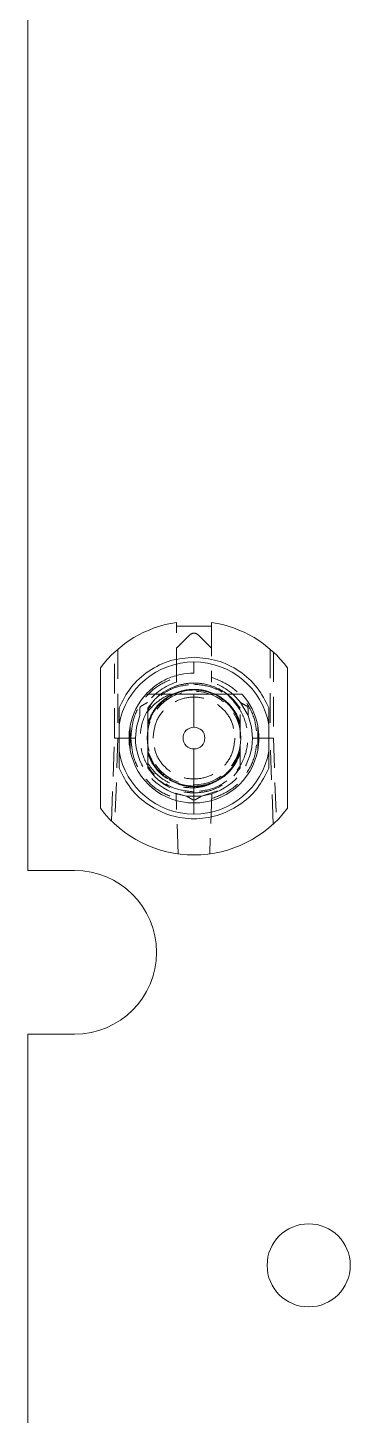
# Model space of a CAD drawing. Header units: millimetres. Extents: x 5 to 589, y 5 to 415.
# Drawn here: x 76.7 to 90.4, y 292 to 351.3 of the extents above; entities that cross this region are included whole.
import ezdxf

# ---------------------------------------------------------------- set-up
doc = ezdxf.new("R2010")
doc.units = ezdxf.units.MM
doc.linetypes.add('HIDDEN', pattern=[1.905, 1.27, -0.635])

msp = doc.modelspace()

# ---------------------------------------------------------------- linework, layer by layer
at = {"color": 7, "linetype": 'Continuous', "lineweight": 15}
for p, q in [((76.657, 352.574), (76.657, 315.324)), ((83.007, 325.927), (83.007, 325.759)), ((84.507, 325.759), (83.007, 325.759)), ((84.507, 325.927), (84.507, 325.759)), ((79.757, 323.984), (79.757, 317.984)), ((83.757, 324.234), (83.757, 323.759)), ((87.757, 317.984), (87.757, 323.984)), ((83.757, 321.449), (83.757, 322.859)), ((83.757, 318.209), (83.757, 320.519)), ((83.757, 318.209), (83.757, 317.734)), ((78.657, 315.324), (76.657, 315.324)), ((76.657, 308.324), (76.657, 159.364)), ((76.657, 308.324), (78.657, 308.324))]:
    msp.add_line(p, q, dxfattribs=at)
at = {"color": 7, "linetype": 'HIDDEN', "lineweight": 0}
for p, q in [((83.007, 323.578), (83.007, 325.759)), ((84.507, 325.759), (84.507, 323.578)), ((83.007, 324.819), (83.58, 325.392)), ((83.934, 325.392), (84.507, 324.819)), ((80.363, 320.984), (80.363, 324.655)), ((80.507, 324.784), (80.507, 321.634)), ((87.007, 321.634), (87.007, 324.784)), ((87.151, 324.655), (87.151, 320.984)), ((85.155, 322.873), (85.732, 322.257)), ((81.449, 321.944), (81.449, 322.259)), ((81.973, 322.486), (81.782, 322.257)), ((81.931, 322.436), (81.782, 322.257)), ((81.782, 322.257), (81.782, 321.299)), ((85.438, 322.207), (85.732, 321.635)), ((85.438, 322.206), (85.732, 321.635)), ((85.732, 322.257), (85.534, 322.493)), ((85.742, 322.503), (86.015, 322.346)), ((86.065, 321.944), (85.742, 322.503)), ((81.782, 321.985), (81.782, 321.635)), ((81.782, 321.635), (81.782, 321.985)), ((81.944, 321.95), (81.782, 321.635)), ((81.782, 321.55), (81.932, 321.867)), ((81.929, 321.863), (81.782, 321.55)), ((85.572, 321.889), (85.732, 321.55)), ((85.732, 321.55), (85.572, 321.889)), ((85.732, 321.635), (85.608, 321.876)), ((85.732, 321.985), (85.732, 321.635)), ((85.732, 321.299), (85.732, 321.55)), ((80.238, 317.431), (80.362, 320.984)), ((80.507, 320.984), (80.363, 320.984)), ((80.507, 320.984), (80.378, 317.298)), ((80.507, 320.984), (81.057, 320.984)), ((81.257, 320.984), (81.057, 320.984)), ((81.782, 321.299), (81.782, 320.669)), ((85.732, 321.065), (85.732, 321.299)), ((85.732, 320.984), (85.732, 321.252)), ((86.457, 320.984), (86.257, 320.984)), ((86.457, 320.984), (87.007, 320.984)), ((87.136, 317.298), (87.007, 320.984)), ((87.007, 320.984), (87.151, 320.984)), ((87.151, 320.984), (87.275, 317.431)), ((81.782, 320.669), (81.782, 319.911)), ((82.044, 319.861), (81.782, 320.418)), ((81.782, 320.418), (82.044, 319.861)), ((82.044, 319.861), (81.782, 320.418)), ((81.782, 320.418), (82.044, 319.861)), ((81.782, 320.333), (81.782, 319.71)), ((81.782, 319.911), (81.782, 320.333)), ((81.782, 320.333), (81.989, 319.93)), ((85.732, 320.418), (85.371, 319.712)), ((85.732, 320.333), (85.468, 319.819)), ((85.468, 319.819), (85.732, 320.333)), ((85.732, 320.333), (85.468, 319.819)), ((85.732, 320.418), (85.481, 319.886)), ((85.481, 319.886), (85.732, 320.418)), ((85.732, 320.418), (85.481, 319.886)), ((85.481, 319.886), (85.732, 320.418)), ((85.502, 319.886), (85.732, 320.333)), ((85.732, 320.418), (85.51, 319.948)), ((85.51, 319.948), (85.732, 320.418)), ((85.732, 320.418), (85.732, 320.669)), ((85.732, 319.71), (85.732, 320.333)), ((86.482, 320.459), (86.482, 320.459)), ((81.782, 319.71), (82.011, 319.437)), ((85.566, 319.513), (85.732, 319.71)), ((85.615, 319.571), (85.732, 319.71)), ((85.732, 319.983), (85.732, 319.71)), ((82.3, 319.159), (82.582, 318.949)), ((82.717, 319.183), (83.077, 319.025)), ((82.964, 318.622), (83.434, 318.505)), ((83.082, 316.03), (82.992, 318.604)), ((83.434, 318.505), (82.992, 318.604)), ((83.707, 318.347), (83.434, 318.505)), ((83.434, 318.505), (84.08, 318.505)), ((83.492, 318.667), (83.757, 318.634)), ((83.757, 318.634), (84.081, 318.674)), ((83.757, 318.634), (84.067, 318.673)), ((84.08, 318.505), (83.807, 318.347)), ((84.08, 318.505), (84.768, 318.725)), ((84.522, 318.604), (84.08, 318.505)), ((84.522, 318.604), (84.432, 316.03))]:
    msp.add_line(p, q, dxfattribs=at)
at = {"color": 7, "linetype": 'HIDDEN', "lineweight": 0, "flags": 128}
for points in [[(82.981, 322.913), (83.009, 322.917), (83.018, 322.917), (83.02, 322.917), (83.021, 322.916), (83.021, 322.916), (83.021, 322.916), (83.021, 322.916), (83.021, 322.916), (83.021, 322.916), (83.021, 322.916), (83.021, 322.916), (83.021, 322.916), (83.021, 322.916), (83.021, 322.916), (83.021, 322.916), (83.021, 322.916), (83.021, 322.916), (83.021, 322.916), (83.021, 322.916), (83.021, 322.916), (83.021, 322.916), (83.021, 322.916), (83.021, 322.916), (83.021, 322.916), (83.021, 322.916), (83.021, 322.916), (83.021, 322.916), (83.021, 322.915), (83.021, 322.915), (83.02, 322.914), (83.018, 322.912), (82.888, 322.848), (82.725, 322.76)], [(81.782, 322.257), (81.782, 322.257)], [(81.782, 322.257), (81.782, 322.257)], [(81.782, 322.257), (81.782, 322.257)], [(81.782, 322.257), (81.782, 322.257)], [(81.782, 322.257), (81.782, 322.257)], [(81.782, 322.257), (81.782, 322.257)], [(81.782, 322.257), (81.782, 322.257)], [(81.782, 322.257), (81.782, 322.257)], [(85.732, 322.257), (85.732, 322.257)], [(81.257, 320.984), (81.301, 321.45), (81.449, 321.944)], [(85.732, 321.55), (85.732, 321.55)], [(85.732, 321.55), (85.732, 321.55)], [(85.732, 321.55), (85.732, 321.55)], [(85.732, 321.55), (85.732, 321.55)], [(85.732, 321.55), (85.732, 321.55)], [(86.065, 321.944), (86.213, 321.45), (86.257, 320.975)], [(81.782, 321.299), (81.782, 321.299)], [(81.782, 320.669), (81.782, 320.669)], [(85.732, 320.418), (85.732, 320.418)], [(85.732, 320.418), (85.732, 320.418)], [(85.732, 320.418), (85.732, 320.418)], [(85.732, 320.418), (85.732, 320.418)], [(85.732, 320.418), (85.732, 320.418)], [(85.732, 320.418), (85.732, 320.418)], [(85.732, 320.418), (85.732, 320.418)], [(85.732, 320.418), (85.732, 320.418)], [(81.782, 319.71), (81.782, 319.71)], [(81.782, 319.71), (81.782, 319.71)], [(81.782, 319.71), (81.782, 319.71)], [(81.782, 319.71), (81.782, 319.71)], [(81.782, 319.71), (81.782, 319.71)], [(81.782, 319.71), (81.782, 319.71)], [(81.782, 319.71), (81.782, 319.71)], [(81.978, 319.957), (81.978, 319.957)], [(85.732, 319.71), (85.732, 319.71)], [(82.73, 319.205), (82.73, 319.205)]]:
    msp.add_lwpolyline(points, dxfattribs=at)
at = {"color": 7, "linetype": 'HIDDEN', "lineweight": 0}
msp.add_circle((83.757, 320.984), 2, dxfattribs=at)
at = {"color": 7, "linetype": 'Continuous', "lineweight": 15}
msp.add_circle((88.657, 298.444), 1.775, dxfattribs=at)
for centre, radius, start, end in [((83.757, 320.984), 5, 98.62693, 143.1301), ((83.757, 320.984), 5, 36.8699, 81.37307), ((83.757, 320.984), 3.25, 90, 169.93673), ((83.757, 320.984), 3.25, 10.06327, 90), ((83.757, 320.984), 2.775, 137.49336, 169.10705), ((83.757, 320.984), 2.775, 10.89324, 42.50663), ((83.757, 320.984), 2.775, 169.10668, 190.89376), ((83.757, 320.984), 0.465, 90, 270), ((83.757, 320.984), 0.465, 270, 90), ((83.757, 320.984), 2.775, 349.10676, 10.89295), ((83.757, 320.984), 3.25, 190.06327, 270), ((83.757, 320.984), 2.775, 190.89295, 270), ((83.757, 320.984), 2.775, 270, 349.10705), ((83.757, 320.984), 3.25, 270, 349.93673), ((83.757, 320.984), 5, 216.8699, 323.1301), ((78.657, 311.824), 3.5, 270, 90)]:
    msp.add_arc(centre, radius, start, end, dxfattribs=at)
at = {"color": 7, "linetype": 'HIDDEN', "lineweight": 0}
for radius, start, end in [(2.5, 107.4576, 142.57976), (2.35, 53.50581, 147.18508), (2.5, 37.42024, 72.5424), (2.5, 180, 252.18431), (2.5, 287.81569, 0)]:
    msp.add_arc((83.757, 320.984), radius, start, end, dxfattribs=at)
for points, knots in [([(83.58, 325.392), (83.606, 325.412), (83.658, 325.453), (83.757, 325.471), (83.856, 325.453), (83.908, 325.412), (83.934, 325.392)], [0, 0, 0, 0, 0.250009, 0.499997, 0.750023, 1, 1, 1, 1]), ([(81.057, 320.984), (81.083, 321.266), (81.136, 321.847), (81.563, 322.633), (82.2, 323.262), (82.743, 323.474), (83.007, 323.578)], [0, 0, 0, 0, 0.2433906, 0.4999993, 0.7566058, 1, 1, 1, 1]), ([(83.757, 318.684), (83.468, 318.715), (83.021, 318.762), (82.485, 319.049), (82.12, 319.346), (81.82, 319.712), (81.543, 320.248), (81.401, 320.984), (81.543, 321.72), (81.82, 322.256), (82.119, 322.622), (82.485, 322.919), (83.021, 323.205), (83.468, 323.253), (83.757, 323.284)], [0, 0, 0, 0, 0.11972, 0.184823, 0.25, 0.315102, 0.380278, 0.5, 0.619722, 0.684823, 0.75, 0.815103, 0.88028, 1, 1, 1, 1]), ([(85.732, 322.257), (85.614, 322.414), (85.378, 322.727), (84.892, 323.068), (84.344, 323.285), (83.757, 323.358), (83.17, 323.285), (82.622, 323.068), (82.135, 322.727), (81.9, 322.414), (81.782, 322.257)], [0, 0, 0, 0, 0.125, 0.249998, 0.375001, 0.5, 0.625, 0.749999, 0.875, 1, 1, 1, 1]), ([(83.007, 323.578), (83.007, 323.55), (83.007, 323.495), (83.007, 323.426), (83.007, 323.377), (83.007, 323.372), (83.007, 323.369)], [0, 0, 0, 0, 0.258622, 0.513617, 0.756088, 1, 1, 1, 1]), ([(83.757, 323.284), (84.046, 323.253), (84.493, 323.205), (85.029, 322.919), (85.394, 322.622), (85.693, 322.256), (85.971, 321.72), (86.113, 320.984), (85.971, 320.248), (85.694, 319.712), (85.394, 319.346), (85.029, 319.049), (84.493, 318.763), (84.046, 318.715), (83.757, 318.684)], [0, 0, 0, 0, 0.119722, 0.184825, 0.25, 0.315102, 0.380278, 0.499999, 0.619722, 0.684823, 0.75, 0.815102, 0.880278, 1, 1, 1, 1]), ([(84.507, 323.578), (84.771, 323.474), (85.314, 323.262), (85.95, 322.633), (86.378, 321.847), (86.431, 321.266), (86.457, 320.984)], [0, 0, 0, 0, 0.243391, 0.499998, 0.756609, 1, 1, 1, 1]), ([(84.507, 323.578), (84.507, 323.55), (84.507, 323.495), (84.507, 323.427), (84.507, 323.377), (84.507, 323.372), (84.507, 323.369)], [0, 0, 0, 0, 0.258105, 0.512591, 0.755593, 1, 1, 1, 1]), ([(85.287, 322.359), (85.188, 322.469), (84.944, 322.739), (84.404, 322.992), (83.758, 323.098), (83.105, 322.995), (82.52, 322.696), (82.042, 322.235), (81.869, 321.835), (81.782, 321.635)], [0, 0, 0, 0, 0.101378, 0.251148, 0.400919, 0.550687, 0.700459, 0.85023, 1, 1, 1, 1]), ([(81.782, 321.635), (81.869, 321.835), (82.042, 322.235), (82.52, 322.696), (83.105, 322.995), (83.758, 323.099), (84.403, 322.99), (84.916, 322.757), (85.141, 322.512), (85.218, 322.428)], [0, 0, 0, 0, 0.153218, 0.306435, 0.459652, 0.612872, 0.766091, 0.919308, 1, 1, 1, 1]), ([(81.782, 321.635), (81.869, 321.835), (82.042, 322.235), (82.52, 322.696), (83.105, 322.995), (83.758, 323.098), (84.405, 322.992), (84.948, 322.737), (85.195, 322.462), (85.297, 322.349)], [0, 0, 0, 0, 0.149288, 0.298575, 0.447864, 0.59715, 0.746437, 0.895726, 1, 1, 1, 1]), ([(84.976, 322.669), (84.788, 322.78), (84.413, 323.002), (83.756, 323.096), (83.106, 322.996), (82.52, 322.696), (82.042, 322.235), (81.869, 321.835), (81.782, 321.635)], [0, 0, 0, 0, 0.166665, 0.333334, 0.499999, 0.666667, 0.833333, 1, 1, 1, 1]), ([(81.782, 321.635), (81.869, 321.835), (82.042, 322.235), (82.52, 322.696), (83.105, 322.995), (83.758, 323.098), (84.404, 322.992), (84.945, 322.739), (85.19, 322.467), (85.289, 322.357)], [0, 0, 0, 0, 0.14967, 0.299338, 0.449009, 0.598677, 0.748345, 0.898016, 1, 1, 1, 1]), ([(85.732, 321.635), (85.645, 321.835), (85.472, 322.235), (84.993, 322.696), (84.409, 322.995), (83.757, 323.098), (83.105, 322.995), (82.52, 322.696), (82.042, 322.235), (81.869, 321.835), (81.782, 321.635)], [0, 0, 0, 0, 0.124999, 0.25, 0.374999, 0.5, 0.625, 0.750001, 0.875, 1, 1, 1, 1]), ([(81.782, 321.55), (81.863, 321.757), (82.025, 322.17), (82.501, 322.653), (83.093, 322.967), (83.757, 323.074), (84.421, 322.967), (85.013, 322.653), (85.489, 322.17), (85.651, 321.757), (85.732, 321.55)], [0, 0, 0, 0, 0.1250011, 0.2500005, 0.3749995, 0.4999995, 0.6249992, 0.7499996, 0.8749989, 1, 1, 1, 1]), ([(85.732, 321.55), (85.651, 321.757), (85.489, 322.17), (85.013, 322.653), (84.421, 322.967), (83.757, 323.074), (83.093, 322.967), (82.501, 322.653), (82.025, 322.17), (81.863, 321.757), (81.782, 321.55)], [0, 0, 0, 0, 0.125001, 0.25, 0.375001, 0.500001, 0.625, 0.75, 0.874999, 1, 1, 1, 1]), ([(81.782, 321.55), (81.863, 321.757), (82.025, 322.17), (82.501, 322.653), (83.093, 322.967), (83.757, 323.074), (84.421, 322.967), (85.013, 322.653), (85.489, 322.17), (85.651, 321.757), (85.732, 321.55)], [0, 0, 0, 0, 0.125, 0.25, 0.374999, 0.499999, 0.625001, 0.75, 0.875, 1, 1, 1, 1]), ([(85.732, 321.55), (85.651, 321.757), (85.489, 322.17), (85.013, 322.653), (84.421, 322.967), (83.757, 323.074), (83.093, 322.967), (82.501, 322.653), (82.025, 322.17), (81.863, 321.757), (81.782, 321.55)], [0, 0, 0, 0, 0.125, 0.25, 0.374999, 0.500001, 0.625001, 0.75, 0.875, 1, 1, 1, 1]), ([(81.782, 321.55), (81.863, 321.757), (82.025, 322.17), (82.501, 322.653), (83.093, 322.967), (83.757, 323.074), (84.421, 322.967), (85.013, 322.653), (85.489, 322.17), (85.651, 321.757), (85.732, 321.55)], [0, 0, 0, 0, 0.125, 0.249999, 0.375001, 0.5, 0.625002, 0.750001, 0.875, 1, 1, 1, 1]), ([(85.732, 321.55), (85.651, 321.757), (85.489, 322.17), (85.013, 322.653), (84.421, 322.967), (83.757, 323.074), (83.093, 322.967), (82.501, 322.653), (82.025, 322.17), (81.863, 321.757), (81.782, 321.55)], [0, 0, 0, 0, 0.125, 0.249999, 0.374998, 0.5, 0.624999, 0.750001, 0.875, 1, 1, 1, 1]), ([(81.782, 322.123), (81.935, 322.29), (82.24, 322.623), (82.693, 322.838), (82.945, 322.904), (82.981, 322.913)], [0, 0, 0, 0, 0.4618339, 0.924146, 1, 1, 1, 1]), ([(82.007, 320.984), (82.033, 321.213), (82.086, 321.671), (82.491, 322.254), (83.069, 322.643), (83.757, 322.779), (84.445, 322.643), (85.023, 322.254), (85.428, 321.671), (85.481, 321.213), (85.507, 320.984)], [0, 0, 0, 0, 0.125, 0.25, 0.375001, 0.5, 0.625001, 0.749999, 0.875, 1, 1, 1, 1]), ([(85.319, 322.319), (85.232, 322.411), (85.131, 322.519), (85.017, 322.623), (84.997, 322.645), (84.994, 322.652), (84.993, 322.654), (84.993, 322.655), (84.994, 322.655), (84.994, 322.656)], [0, 0, 0, 0, 0.805359, 0.945972, 0.982692, 0.993236, 0.996922, 0.998502, 1, 1, 1, 1]), ([(84.994, 322.656), (85.156, 322.514), (85.482, 322.231), (85.648, 321.834), (85.732, 321.635)], [0, 0, 0, 0, 0.500002, 1, 1, 1, 1]), ([(81.449, 322.259), (81.449, 322.268), (81.451, 322.285), (81.461, 322.309), (81.477, 322.331), (81.491, 322.341), (81.499, 322.346)], [0, 0, 0, 0, 0.2508111, 0.5000287, 0.7491924, 1, 1, 1, 1]), ([(81.499, 322.346), (81.492, 322.341), (81.483, 322.336), (81.471, 322.322), (81.466, 322.315), (81.462, 322.309), (81.459, 322.304), (81.455, 322.295), (81.449, 322.277), (81.449, 322.267), (81.449, 322.259)], [0, 0, 0, 0, 0.300159, 0.406655, 0.452578, 0.495871, 0.540094, 0.586717, 0.694557, 1, 1, 1, 1]), ([(81.449, 322.259), (81.449, 322.177), (81.449, 322.068), (81.449, 321.972), (81.449, 321.947), (81.449, 321.945), (81.449, 321.944)], [0, 0, 0, 0, 0.6386795, 0.8437328, 0.9249988, 1, 1, 1, 1]), ([(81.771, 322.503), (81.77, 322.502), (81.768, 322.501), (81.747, 322.489), (81.695, 322.459), (81.608, 322.408), (81.537, 322.368), (81.499, 322.346)], [0, 0, 0, 0, 0.0741163, 0.154924, 0.3599076, 0.6537421, 1, 1, 1, 1]), ([(85.218, 322.428), (85.294, 322.359), (85.533, 322.144), (85.652, 321.841), (85.732, 321.635)], [0, 0, 0, 0, 0.3212745, 1, 1, 1, 1]), ([(85.732, 321.55), (85.684, 321.689), (85.587, 321.968), (85.408, 322.202), (85.319, 322.319)], [0, 0, 0, 0, 0.499994, 1, 1, 1, 1]), ([(85.732, 321.55), (85.684, 321.689), (85.587, 321.968), (85.408, 322.202), (85.319, 322.319)], [0, 0, 0, 0, 0.500006, 1, 1, 1, 1]), ([(86.015, 322.346), (85.944, 322.387), (85.85, 322.441), (85.767, 322.489), (85.746, 322.501), (85.743, 322.502), (85.742, 322.503)], [0, 0, 0, 0, 0.638733, 0.843749, 0.925002, 1, 1, 1, 1]), ([(86.015, 322.346), (86.023, 322.341), (86.037, 322.331), (86.053, 322.309), (86.063, 322.285), (86.065, 322.268), (86.065, 322.259)], [0, 0, 0, 0, 0.2508, 0.500042, 0.749197, 1, 1, 1, 1]), ([(86.065, 322.259), (86.065, 322.267), (86.065, 322.277), (86.059, 322.294), (86.055, 322.303), (86.052, 322.308), (86.049, 322.314), (86.043, 322.322), (86.031, 322.336), (86.022, 322.341), (86.015, 322.346)], [0, 0, 0, 0, 0.300133, 0.406658, 0.452603, 0.495877, 0.540103, 0.586711, 0.694517, 1, 1, 1, 1]), ([(86.065, 322.259), (86.065, 322.177), (86.065, 322.068), (86.065, 321.972), (86.065, 321.947), (86.065, 321.945), (86.065, 321.944)], [0, 0, 0, 0, 0.638712, 0.843743, 0.924997, 1, 1, 1, 1]), ([(81.782, 321.635), (81.782, 321.613), (81.782, 321.585), (81.782, 321.558), (81.782, 321.551), (81.782, 321.55), (81.782, 321.55)], [0, 0, 0, 0, 0.659304, 0.855257, 0.930499, 1, 1, 1, 1]), ([(81.782, 321.55), (81.782, 321.55), (81.782, 321.551), (81.782, 321.558), (81.782, 321.584), (81.782, 321.613), (81.782, 321.635)], [0, 0, 0, 0, 0.068839, 0.145336, 0.344655, 1, 1, 1, 1]), ([(81.782, 321.635), (81.782, 321.613), (81.782, 321.585), (81.782, 321.558), (81.782, 321.551), (81.782, 321.55), (81.782, 321.55)], [0, 0, 0, 0, 0.659583, 0.855376, 0.930535, 1, 1, 1, 1]), ([(85.732, 321.55), (85.732, 321.55), (85.732, 321.551), (85.732, 321.558), (85.732, 321.584), (85.732, 321.613), (85.732, 321.635)], [0, 0, 0, 0, 0.068907, 0.1454595, 0.3449224, 1, 1, 1, 1]), ([(85.732, 321.635), (85.732, 321.613), (85.732, 321.585), (85.732, 321.558), (85.732, 321.551), (85.732, 321.55), (85.732, 321.55)], [0, 0, 0, 0, 0.659472, 0.855342, 0.930509, 1, 1, 1, 1]), ([(81.057, 320.984), (81.083, 320.702), (81.135, 320.123), (81.561, 319.338), (82.195, 318.709), (82.736, 318.496), (82.999, 318.392)], [0, 0, 0, 0, 0.243423, 0.499999, 0.756578, 1, 1, 1, 1]), ([(85.507, 320.984), (85.481, 320.755), (85.428, 320.297), (85.023, 319.714), (84.445, 319.325), (83.757, 319.188), (83.069, 319.325), (82.491, 319.714), (82.086, 320.297), (82.033, 320.755), (82.007, 320.984)], [0, 0, 0, 0, 0.125001, 0.25, 0.374999, 0.5, 0.624999, 0.75, 0.874999, 1, 1, 1, 1]), ([(84.514, 318.392), (84.778, 318.496), (85.319, 318.709), (85.953, 319.338), (86.379, 320.123), (86.431, 320.702), (86.457, 320.984)], [0, 0, 0, 0, 0.243422, 0.499999, 0.756577, 1, 1, 1, 1]), ([(81.782, 320.418), (81.782, 320.418), (81.782, 320.417), (81.782, 320.41), (81.782, 320.383), (81.782, 320.355), (81.782, 320.333)], [0, 0, 0, 0, 0.06887, 0.145368, 0.344813, 1, 1, 1, 1]), ([(81.782, 320.418), (81.782, 320.418), (81.782, 320.417), (81.782, 320.41), (81.782, 320.383), (81.782, 320.355), (81.782, 320.333)], [0, 0, 0, 0, 0.068943, 0.145589, 0.345135, 1, 1, 1, 1]), ([(81.782, 320.333), (81.782, 320.355), (81.782, 320.383), (81.782, 320.41), (81.782, 320.417), (81.782, 320.418), (81.782, 320.418)], [0, 0, 0, 0, 0.659607, 0.85539, 0.93057, 1, 1, 1, 1]), ([(85.371, 319.712), (85.243, 319.574), (84.987, 319.297), (84.478, 319.034), (83.924, 318.91), (83.356, 318.943), (82.817, 319.127), (82.351, 319.452), (81.98, 319.888), (81.848, 320.241), (81.782, 320.418)], [0, 0, 0, 0, 0.124999, 0.250001, 0.375, 0.500001, 0.625002, 0.750002, 0.875001, 1, 1, 1, 1]), ([(81.782, 320.418), (81.863, 320.211), (82.025, 319.797), (82.501, 319.315), (83.093, 319.001), (83.757, 318.894), (84.421, 319.001), (85.013, 319.315), (85.489, 319.797), (85.651, 320.211), (85.732, 320.418)], [0, 0, 0, 0, 0.124999, 0.249998, 0.374999, 0.499999, 0.625, 0.749998, 0.875, 1, 1, 1, 1]), ([(81.782, 320.333), (81.837, 320.196), (81.946, 319.921), (82.216, 319.565), (82.549, 319.271), (82.939, 319.055), (83.365, 318.925), (83.808, 318.89), (84.251, 318.944), (84.525, 319.055), (84.661, 319.111)], [0, 0, 0, 0, 0.125, 0.25, 0.375, 0.5, 0.624999, 0.749998, 0.875, 1, 1, 1, 1]), ([(85.732, 320.333), (85.645, 320.133), (85.472, 319.733), (84.993, 319.272), (84.409, 318.973), (83.757, 318.87), (83.105, 318.973), (82.52, 319.272), (82.042, 319.733), (81.869, 320.133), (81.782, 320.333)], [0, 0, 0, 0, 0.124999, 0.25, 0.375, 0.500002, 0.625001, 0.75, 0.875001, 1, 1, 1, 1]), ([(84.586, 319.101), (84.719, 319.16), (85.052, 319.308), (85.47, 319.737), (85.645, 320.134), (85.732, 320.333)], [0, 0, 0, 0, 0.252268, 0.626132, 1, 1, 1, 1]), ([(85.732, 320.333), (85.649, 320.129), (85.509, 319.784), (85.232, 319.541), (85.119, 319.441)], [0, 0, 0, 0, 0.59211, 1, 1, 1, 1]), ([(85.732, 320.418), (85.732, 320.418), (85.732, 320.417), (85.732, 320.41), (85.732, 320.383), (85.732, 320.355), (85.732, 320.333)], [0, 0, 0, 0, 0.068868, 0.145433, 0.344871, 1, 1, 1, 1]), ([(85.732, 320.333), (85.732, 320.355), (85.732, 320.383), (85.732, 320.41), (85.732, 320.417), (85.732, 320.418), (85.732, 320.418)], [0, 0, 0, 0, 0.659395, 0.855281, 0.930492, 1, 1, 1, 1]), ([(85.732, 320.418), (85.732, 320.418), (85.732, 320.417), (85.732, 320.41), (85.732, 320.383), (85.732, 320.355), (85.732, 320.333)], [0, 0, 0, 0, 0.068952, 0.145594, 0.345197, 1, 1, 1, 1]), ([(81.782, 319.911), (81.899, 319.748), (82.132, 319.425), (82.625, 319.084), (83.176, 318.87), (83.564, 318.86), (83.757, 318.855)], [0, 0, 0, 0, 0.255054, 0.506742, 0.755053, 1, 1, 1, 1]), ([(81.782, 319.71), (81.9, 319.554), (82.135, 319.24), (82.622, 318.902), (83.17, 318.676), (83.561, 318.648), (83.757, 318.634)], [0, 0, 0, 0, 0.25, 0.500002, 0.750001, 1, 1, 1, 1]), ([(81.782, 319.71), (81.9, 319.554), (82.135, 319.24), (82.622, 318.902), (83.17, 318.676), (83.561, 318.648), (83.757, 318.634)], [0, 0, 0, 0, 0.25, 0.500002, 0.750001, 1, 1, 1, 1]), ([(83.757, 318.634), (83.952, 318.648), (84.344, 318.676), (84.892, 318.902), (85.378, 319.24), (85.614, 319.554), (85.732, 319.71)], [0, 0, 0, 0, 0.249999, 0.500004, 0.75, 1, 1, 1, 1]), ([(83.757, 318.634), (83.952, 318.648), (84.344, 318.676), (84.892, 318.902), (85.378, 319.24), (85.614, 319.554), (85.732, 319.71)], [0, 0, 0, 0, 0.249999, 0.500004, 0.75, 1, 1, 1, 1]), ([(84.661, 319.111), (84.796, 319.194), (85.063, 319.358), (85.268, 319.595), (85.371, 319.712)], [0, 0, 0, 0, 0.5024634, 1, 1, 1, 1]), ([(84.661, 319.111), (84.519, 319.043), (84.232, 318.907), (83.916, 318.872), (83.757, 318.855)], [0, 0, 0, 0, 0.49707, 1, 1, 1, 1]), ([(83.807, 318.347), (83.799, 318.344), (83.783, 318.336), (83.757, 318.333), (83.731, 318.336), (83.715, 318.344), (83.707, 318.347)], [0, 0, 0, 0, 0.25006, 0.500066, 0.750071, 1, 1, 1, 1])]:
    msp.add_open_spline(points, degree=3, knots=knots, dxfattribs=at)
at = {"color": 7, "linetype": 'Continuous', "lineweight": 15}
for points, knots in [([(80.557, 322.273), (80.708, 322.573), (81.017, 323.186), (81.802, 323.884), (82.744, 324.35), (83.428, 324.406), (83.763, 324.434)], [0, 0, 0, 0, 0.244391, 0.5, 0.755609, 1, 1, 1, 1]), ([(83.763, 324.434), (84.096, 324.405), (84.779, 324.347), (85.716, 323.881), (86.498, 323.184), (86.806, 322.572), (86.957, 322.273)], [0, 0, 0, 0, 0.244423, 0.5, 0.755575, 1, 1, 1, 1]), ([(83.757, 323.759), (83.565, 323.747), (83.182, 323.725), (82.632, 323.54), (82.125, 323.26), (81.849, 322.993), (81.711, 322.859)], [0, 0, 0, 0, 0.249998, 0.499999, 0.750002, 1, 1, 1, 1]), ([(83.757, 322.859), (83.562, 322.859), (83.058, 322.859), (82.376, 322.859), (81.927, 322.859), (81.711, 322.859)], [0, 0, 0, 0, 0.246527, 0.63814, 1, 1, 1, 1]), ([(85.803, 322.859), (85.365, 322.859), (84.762, 322.859), (83.973, 322.859), (83.757, 322.859)], [0, 0, 0, 0, 0.725759, 1, 1, 1, 1]), ([(80.557, 322.273), (80.557, 322.139), (80.557, 321.965), (80.557, 321.771), (80.557, 321.69), (80.557, 321.636), (80.557, 321.597), (80.557, 321.57), (80.557, 321.556), (80.557, 321.552), (80.557, 321.552), (80.557, 321.552)], [0, 0, 0, 0, 0.52193, 0.67471, 0.77964, 0.851727, 0.901663, 0.954568, 0.975882, 0.993095, 1, 1, 1, 1]), ([(86.957, 322.273), (86.957, 322.139), (86.957, 321.965), (86.957, 321.771), (86.957, 321.69), (86.957, 321.636), (86.957, 321.597), (86.957, 321.57), (86.957, 321.556), (86.957, 321.552), (86.957, 321.552), (86.957, 321.552)], [0, 0, 0, 0, 0.52193, 0.67471, 0.77964, 0.851727, 0.901663, 0.954568, 0.975882, 0.993095, 1, 1, 1, 1]), ([(80.557, 321.552), (80.557, 321.376), (80.557, 321.023), (80.557, 320.63), (80.557, 320.438), (80.557, 320.416)], [0, 0, 0, 0, 0.469102, 0.939618, 1, 1, 1, 1]), ([(81.032, 321.508), (81.032, 321.218), (81.032, 320.865), (81.032, 320.521), (81.032, 320.459)], [0, 0, 0, 0, 0.821493, 1, 1, 1, 1]), ([(86.482, 320.459), (86.482, 320.75), (86.482, 321.103), (86.482, 321.447), (86.482, 321.508)], [0, 0, 0, 0, 0.821488, 1, 1, 1, 1]), ([(86.957, 321.552), (86.957, 321.376), (86.957, 321.023), (86.957, 320.63), (86.957, 320.438), (86.957, 320.416)], [0, 0, 0, 0, 0.469102, 0.939618, 1, 1, 1, 1]), ([(80.557, 320.416), (80.557, 320.416), (80.557, 320.414), (80.557, 320.403), (80.557, 320.359), (80.557, 320.163), (80.557, 319.929), (80.557, 319.732), (80.557, 319.695)], [0, 0, 0, 0, 0.01693, 0.039301, 0.081695, 0.236199, 0.852161, 1, 1, 1, 1]), ([(86.957, 320.416), (86.957, 320.416), (86.957, 320.414), (86.957, 320.403), (86.957, 320.359), (86.957, 320.163), (86.957, 319.929), (86.957, 319.732), (86.957, 319.695)], [0, 0, 0, 0, 0.01693, 0.039301, 0.081695, 0.236199, 0.852161, 1, 1, 1, 1]), ([(86.957, 319.695), (86.806, 319.396), (86.497, 318.784), (85.714, 318.082), (84.774, 317.633), (83.757, 317.485), (82.74, 317.633), (81.8, 318.082), (81.017, 318.784), (80.708, 319.396), (80.557, 319.695)], [0, 0, 0, 0, 0.1222047, 0.2500002, 0.377796, 0.5000005, 0.6222032, 0.7500008, 0.8777962, 1, 1, 1, 1])]:
    msp.add_open_spline(points, degree=3, knots=knots, dxfattribs=at)

doc.saveas('drawing.dxf')
